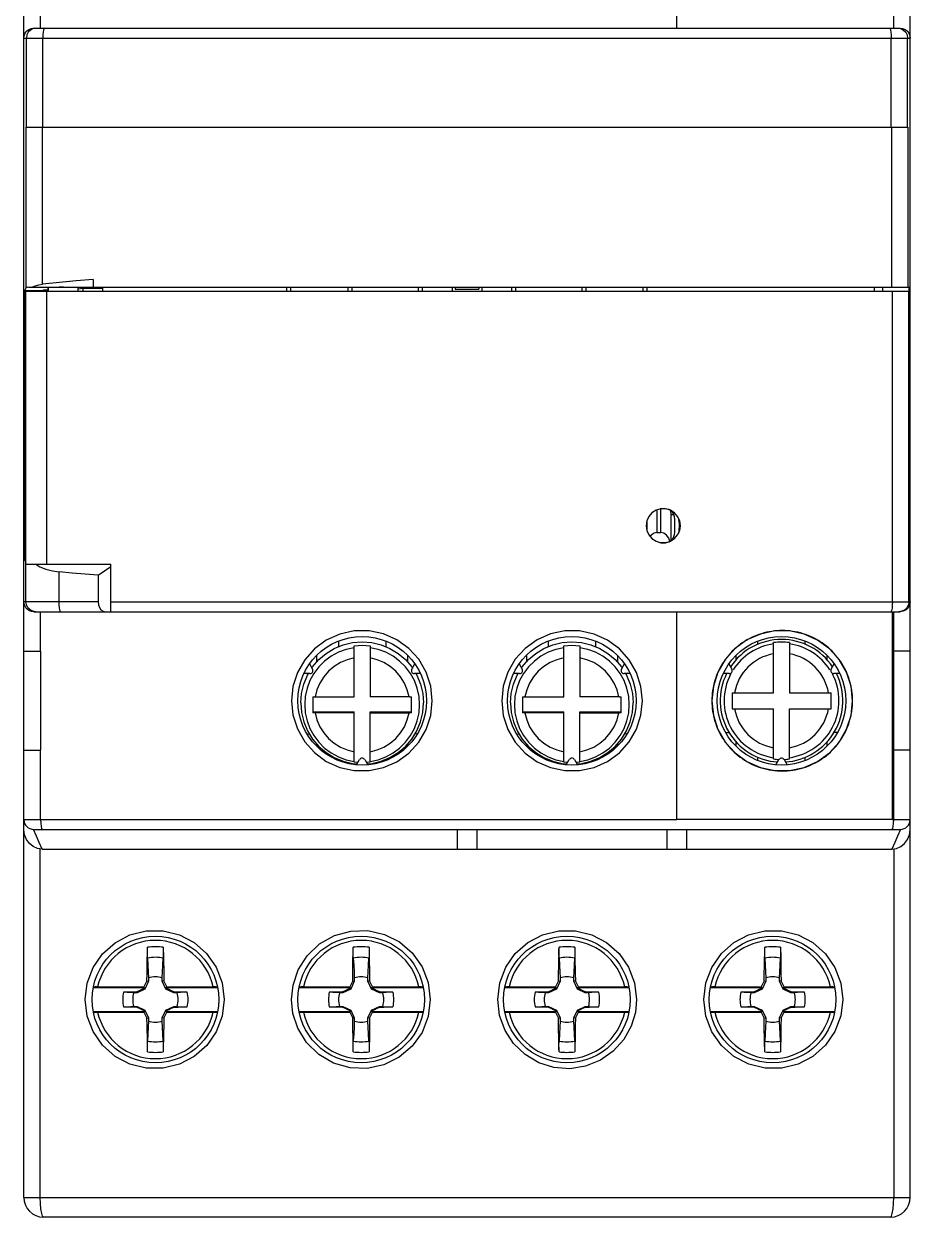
# Model space of a CAD drawing. Header units: millimetres. Extents: x 3609 to 5941, y 2453 to 3731.
# Drawn here: x 4394 to 4434, y 3186.9 to 3240.7 of the extents above; entities that cross this region are included whole.
import ezdxf

# ---------------------------------------------------------------- set-up
doc = ezdxf.new("R2010")
doc.units = ezdxf.units.MM
doc.layers.add('ALPHA', color=255, linetype='Continuous')

msp = doc.modelspace()

# ---------------------------------------------------------------- linework, layer by layer
at = {"layer": 'ALPHA'}
for p, q in [((4394.008, 3187.75), (4394.008, 3267.079)), ((4434.03, 3187.75), (4434.03, 3267.079)), ((4423.488, 3240.547), (4423.488, 3249.874)), ((4394.764, 3240.547), (4394.764, 3242.423)), ((4433.274, 3241.529), (4433.274, 3240.547)), ((4394.008, 3240.1), (4434.03, 3240.1)), ((4394.121, 3236.08), (4394.121, 3240.1)), ((4394.455, 3240.547), (4433.583, 3240.547)), ((4394.864, 3236.08), (4394.864, 3240.1)), ((4433.174, 3236.08), (4433.174, 3240.1)), ((4433.471, 3240.547), (4433.609, 3240.525)), ((4433.917, 3236.08), (4433.917, 3240.1)), ((4394.114, 3236.08), (4433.924, 3236.08)), ((4394.114, 3228.821), (4394.114, 3236.08)), ((4394.856, 3228.989), (4394.856, 3236.08)), ((4433.182, 3236.08), (4433.182, 3228.844)), ((4433.924, 3236.08), (4433.924, 3228.844)), ((4394.055, 3228.703), (4394.114, 3228.821)), ((4394.235, 3228.844), (4433.986, 3228.844)), ((4394.901, 3228.727), (4395.098, 3228.727)), ((4394.901, 3228.703), (4394.901, 3228.727)), ((4395.098, 3228.727), (4395.098, 3228.826)), ((4395.126, 3228.665), (4395.126, 3228.826)), ((4396.463, 3228.665), (4396.463, 3228.828)), ((4396.599, 3228.777), (4396.599, 3228.817)), ((4397.581, 3228.797), (4396.688, 3228.797)), ((4396.688, 3228.665), (4396.688, 3228.797)), ((4397.135, 3229.2), (4397.135, 3228.844)), ((4397.581, 3228.665), (4397.581, 3228.837)), ((4405.889, 3228.665), (4405.889, 3228.844)), ((4406.068, 3228.665), (4406.068, 3228.844)), ((4408.659, 3228.665), (4408.659, 3228.844)), ((4408.838, 3228.665), (4408.838, 3228.844)), ((4411.83, 3228.665), (4411.83, 3228.844)), ((4412.009, 3228.665), (4412.009, 3228.844)), ((4413.349, 3228.844), (4413.349, 3228.665)), ((4413.483, 3228.844), (4413.483, 3228.754)), ((4413.483, 3228.754), (4414.555, 3228.754)), ((4414.555, 3228.844), (4414.555, 3228.754)), ((4414.689, 3228.844), (4414.689, 3228.665)), ((4416.029, 3228.844), (4416.029, 3228.665)), ((4416.208, 3228.844), (4416.208, 3228.665)), ((4419.2, 3228.844), (4419.2, 3228.665)), ((4419.379, 3228.844), (4419.379, 3228.665)), ((4421.97, 3228.665), (4421.97, 3228.844)), ((4422.148, 3228.665), (4422.148, 3228.844)), ((4432.405, 3228.844), (4432.405, 3228.665)), ((4432.779, 3228.844), (4432.779, 3228.665)), ((4433.986, 3228.665), (4433.986, 3228.844)), ((4394.055, 3216.52), (4394.055, 3228.703)), ((4394.055, 3228.703), (4395.126, 3228.703)), ((4394.097, 3228.665), (4434.03, 3228.665)), ((4394.097, 3216.337), (4394.097, 3228.665)), ((4395.037, 3228.665), (4395.037, 3216.337)), ((4433.228, 3214.64), (4433.228, 3228.665)), ((4433.971, 3214.64), (4433.971, 3228.665)), ((4422.595, 3218.795), (4422.595, 3217.766)), ((4422.952, 3218.838), (4422.744, 3218.838)), ((4422.774, 3217.766), (4422.774, 3218.838)), ((4423.207, 3218.756), (4423.22, 3218.564)), ((4423.22, 3218.564), (4423.22, 3217.409)), ((4423.36, 3218.564), (4423.22, 3218.564)), ((4422.148, 3217.832), (4422.148, 3218.326)), ((4423.399, 3217.766), (4423.399, 3218.392)), ((4423.56, 3218.437), (4423.605, 3218.169)), ((4422.595, 3217.766), (4422.774, 3217.766)), ((4422.744, 3217.32), (4422.952, 3217.32)), ((4394.097, 3216.52), (4394.055, 3216.52)), ((4394.055, 3216.52), (4394.097, 3216.435)), ((4394.097, 3216.337), (4397.939, 3216.337)), ((4394.102, 3214.64), (4394.102, 3216.337)), ((4397.939, 3214.193), (4397.939, 3216.337)), ((4395.599, 3214.64), (4395.599, 3215.996)), ((4397.358, 3215.838), (4397.939, 3216.238)), ((4397.358, 3215.838), (4397.358, 3214.64)), ((4397.358, 3214.64), (4394.008, 3214.64)), ((4394.548, 3214.193), (4394.41, 3214.215)), ((4394.459, 3214.193), (4433.583, 3214.193)), ((4394.764, 3212.406), (4394.764, 3214.193)), ((4397.939, 3214.64), (4434.03, 3214.64)), ((4423.488, 3204.813), (4423.488, 3214.193)), ((4433.226, 3214.193), (4433.226, 3204.813)), ((4433.274, 3214.193), (4433.274, 3212.406)), ((4408.212, 3212.857), (4408.212, 3212.616)), ((4408.927, 3210.346), (4408.927, 3212.653)), ((4409.642, 3212.653), (4409.642, 3210.346)), ((4410.356, 3212.856), (4410.356, 3212.616)), ((4417.682, 3212.856), (4417.682, 3212.616)), ((4418.396, 3210.346), (4418.396, 3212.653)), ((4419.111, 3212.653), (4419.111, 3210.346)), ((4419.826, 3212.857), (4419.826, 3212.616)), ((4427.151, 3212.717), (4427.151, 3212.856)), ((4427.866, 3210.53), (4427.866, 3212.801)), ((4428.581, 3212.801), (4428.581, 3210.53)), ((4429.295, 3212.717), (4429.295, 3212.856)), ((4394.008, 3212.406), (4394.764, 3212.406)), ((4394.764, 3212.406), (4394.764, 3207.939)), ((4407.229, 3212.208), (4407.229, 3211.917)), ((4411.339, 3212.205), (4411.339, 3211.917)), ((4416.699, 3212.206), (4416.699, 3211.917)), ((4420.808, 3212.207), (4420.808, 3211.917)), ((4426.169, 3212.018), (4426.169, 3212.206)), ((4430.278, 3212.018), (4430.278, 3212.206)), ((4433.274, 3212.406), (4433.274, 3207.939)), ((4434.03, 3212.406), (4433.274, 3212.406)), ((4406.905, 3211.837), (4407.041, 3211.602)), ((4411.528, 3211.602), (4411.663, 3211.837)), ((4416.375, 3211.837), (4416.51, 3211.602)), ((4420.997, 3211.602), (4421.133, 3211.837)), ((4425.844, 3211.837), (4425.98, 3211.602)), ((4430.467, 3211.602), (4430.602, 3211.837)), ((4406.925, 3211.401), (4406.653, 3211.401)), ((4411.915, 3211.401), (4411.644, 3211.401)), ((4416.394, 3211.401), (4416.123, 3211.401)), ((4421.384, 3211.401), (4421.113, 3211.401)), ((4425.864, 3211.401), (4425.592, 3211.401)), ((4430.854, 3211.401), (4430.583, 3211.401)), ((4425.99, 3210.53), (4427.866, 3210.53)), ((4425.99, 3210.53), (4425.99, 3209.815)), ((4428.581, 3210.53), (4430.457, 3210.53)), ((4430.457, 3209.815), (4430.457, 3210.53)), ((4407.051, 3210.346), (4407.051, 3209.632)), ((4411.442, 3210.346), (4409.642, 3210.346)), ((4411.518, 3209.632), (4411.518, 3210.346)), ((4416.52, 3210.346), (4416.52, 3209.632)), ((4420.911, 3210.346), (4419.111, 3210.346)), ((4420.987, 3209.632), (4420.987, 3210.346)), ((4407.051, 3209.669), (4408.927, 3209.669)), ((4408.927, 3207.4), (4408.927, 3209.669)), ((4409.642, 3207.4), (4409.642, 3209.669)), ((4409.642, 3209.669), (4411.518, 3209.669)), ((4409.642, 3209.632), (4411.442, 3209.632)), ((4416.52, 3209.669), (4418.396, 3209.669)), ((4418.396, 3207.4), (4418.396, 3209.669)), ((4419.111, 3207.4), (4419.111, 3209.669)), ((4419.111, 3209.669), (4420.987, 3209.669)), ((4419.111, 3209.632), (4420.911, 3209.632)), ((4425.99, 3209.815), (4427.866, 3209.815)), ((4427.866, 3207.545), (4427.866, 3209.815)), ((4428.581, 3209.815), (4430.457, 3209.815)), ((4428.581, 3207.545), (4428.581, 3209.815)), ((4406.815, 3208.674), (4406.905, 3208.672)), ((4411.753, 3208.674), (4411.663, 3208.672)), ((4416.285, 3208.674), (4416.375, 3208.672)), ((4421.223, 3208.674), (4421.133, 3208.672)), ((4425.714, 3208.743), (4425.861, 3208.743)), ((4426.169, 3208.139), (4426.169, 3208.327)), ((4430.278, 3208.139), (4430.278, 3208.327)), ((4430.732, 3208.743), (4430.585, 3208.743)), ((4394.008, 3207.939), (4394.764, 3207.939)), ((4394.764, 3204.813), (4394.764, 3207.939)), ((4407.229, 3208.229), (4407.229, 3208.138)), ((4411.339, 3208.229), (4411.339, 3208.14)), ((4416.699, 3208.229), (4416.699, 3208.14)), ((4420.808, 3208.229), (4420.808, 3208.138)), ((4433.274, 3207.939), (4433.274, 3204.813)), ((4434.03, 3207.939), (4433.274, 3207.939)), ((4408.212, 3207.53), (4408.212, 3207.489)), ((4409.095, 3207.389), (4408.927, 3207.4)), ((4409.033, 3207.28), (4409.168, 3207.515)), ((4409.4, 3207.515), (4409.536, 3207.28)), ((4409.642, 3207.4), (4409.473, 3207.389)), ((4410.356, 3207.53), (4410.356, 3207.49)), ((4417.682, 3207.53), (4417.682, 3207.49)), ((4418.565, 3207.389), (4418.396, 3207.4)), ((4418.502, 3207.28), (4418.638, 3207.515)), ((4418.87, 3207.515), (4419.005, 3207.28)), ((4419.111, 3207.4), (4418.943, 3207.389)), ((4419.826, 3207.53), (4419.826, 3207.489)), ((4427.151, 3207.489), (4427.151, 3207.629)), ((4427.972, 3207.28), (4428.107, 3207.515)), ((4428.339, 3207.515), (4428.475, 3207.28)), ((4429.295, 3207.489), (4429.295, 3207.629)), ((4394.008, 3204.813), (4423.488, 3204.813)), ((4433.226, 3204.813), (4423.488, 3204.813)), ((4433.226, 3204.813), (4434.03, 3204.813)), ((4394.455, 3204.366), (4433.583, 3204.366)), ((4413.572, 3204.366), (4413.572, 3203.473)), ((4414.466, 3204.366), (4414.466, 3203.473)), ((4423.042, 3204.366), (4423.042, 3203.473)), ((4423.935, 3204.366), (4423.935, 3203.473)), ((4394.749, 3187.75), (4394.749, 3203.486)), ((4394.833, 3203.473), (4433.205, 3203.473)), ((4433.333, 3203.769), (4433.205, 3203.473)), ((4433.289, 3203.486), (4433.289, 3187.75)), ((4400.304, 3199.043), (4400.312, 3198.599)), ((4409.595, 3199.043), (4409.603, 3198.599)), ((4418.886, 3199.043), (4418.894, 3198.599)), ((4428.177, 3199.043), (4428.185, 3198.599)), ((4399.64, 3197.512), (4399.475, 3197.157)), ((4399.566, 3197.53), (4399.64, 3197.512)), ((4399.64, 3197.661), (4399.64, 3197.512)), ((4400.257, 3197.512), (4400.257, 3197.661)), ((4400.331, 3197.53), (4400.257, 3197.512)), ((4400.422, 3197.157), (4400.257, 3197.512)), ((4408.931, 3197.512), (4408.766, 3197.157)), ((4408.857, 3197.53), (4408.931, 3197.512)), ((4408.931, 3197.661), (4408.931, 3197.512)), ((4409.548, 3197.512), (4409.548, 3197.661)), ((4409.622, 3197.53), (4409.548, 3197.512)), ((4409.713, 3197.157), (4409.548, 3197.512)), ((4418.222, 3197.512), (4418.057, 3197.157)), ((4418.148, 3197.53), (4418.222, 3197.512)), ((4418.222, 3197.661), (4418.222, 3197.512)), ((4418.839, 3197.512), (4418.839, 3197.661)), ((4418.913, 3197.53), (4418.839, 3197.512)), ((4419.004, 3197.157), (4418.839, 3197.512)), ((4427.513, 3197.512), (4427.347, 3197.157)), ((4427.439, 3197.53), (4427.513, 3197.512)), ((4427.513, 3197.661), (4427.513, 3197.512)), ((4428.129, 3197.512), (4428.129, 3197.661)), ((4428.204, 3197.53), (4428.129, 3197.512)), ((4428.295, 3197.157), (4428.129, 3197.512)), ((4397.155, 3197.219), (4399.462, 3197.219)), ((4397.34, 3197.25), (4399.432, 3197.25)), ((4399.12, 3196.991), (4398.971, 3196.991)), ((4399.112, 3197.025), (4399.12, 3196.991)), ((4399.475, 3197.157), (4399.12, 3196.991)), ((4399.432, 3197.25), (4399.462, 3197.219)), ((4399.446, 3197.186), (4399.462, 3197.219)), ((4399.446, 3197.186), (4399.475, 3197.157)), ((4400.451, 3197.186), (4400.422, 3197.157)), ((4400.778, 3196.991), (4400.422, 3197.157)), ((4400.466, 3197.25), (4400.435, 3197.219)), ((4400.435, 3197.219), (4402.742, 3197.219)), ((4400.451, 3197.186), (4400.435, 3197.219)), ((4400.466, 3197.25), (4402.558, 3197.25)), ((4400.786, 3197.025), (4400.778, 3196.991)), ((4400.926, 3196.991), (4400.778, 3196.991)), ((4406.437, 3197.219), (4408.753, 3197.219)), ((4406.631, 3197.25), (4408.723, 3197.25)), ((4408.411, 3196.991), (4408.262, 3196.991)), ((4408.403, 3197.025), (4408.411, 3196.991)), ((4408.766, 3197.157), (4408.411, 3196.991)), ((4408.723, 3197.25), (4408.753, 3197.219)), ((4408.737, 3197.186), (4408.753, 3197.219)), ((4408.737, 3197.186), (4408.766, 3197.157)), ((4409.742, 3197.186), (4409.713, 3197.157)), ((4410.068, 3196.991), (4409.713, 3197.157)), ((4409.756, 3197.25), (4409.726, 3197.219)), ((4409.726, 3197.219), (4412.032, 3197.219)), ((4409.742, 3197.186), (4409.726, 3197.219)), ((4409.756, 3197.25), (4411.849, 3197.25)), ((4410.076, 3197.025), (4410.068, 3196.991)), ((4410.217, 3196.991), (4410.068, 3196.991)), ((4415.737, 3197.219), (4418.044, 3197.219)), ((4415.921, 3197.25), (4418.013, 3197.25)), ((4417.702, 3196.991), (4417.553, 3196.991)), ((4417.693, 3197.025), (4417.702, 3196.991)), ((4418.057, 3197.157), (4417.702, 3196.991)), ((4418.013, 3197.25), (4418.044, 3197.219)), ((4418.028, 3197.186), (4418.044, 3197.219)), ((4418.028, 3197.186), (4418.057, 3197.157)), ((4419.033, 3197.186), (4419.004, 3197.157)), ((4419.359, 3196.991), (4419.004, 3197.157)), ((4419.047, 3197.25), (4419.017, 3197.219)), ((4419.017, 3197.219), (4421.324, 3197.219)), ((4419.033, 3197.186), (4419.017, 3197.219)), ((4419.047, 3197.25), (4421.139, 3197.25)), ((4419.367, 3197.025), (4419.359, 3196.991)), ((4419.508, 3196.991), (4419.359, 3196.991)), ((4425.028, 3197.219), (4427.335, 3197.219)), ((4425.212, 3197.25), (4427.304, 3197.25)), ((4426.992, 3196.991), (4426.844, 3196.991)), ((4426.984, 3197.025), (4426.992, 3196.991)), ((4427.347, 3197.157), (4426.992, 3196.991)), ((4427.304, 3197.25), (4427.335, 3197.219)), ((4427.319, 3197.186), (4427.335, 3197.219)), ((4427.319, 3197.186), (4427.347, 3197.157)), ((4428.324, 3197.186), (4428.295, 3197.157)), ((4428.65, 3196.991), (4428.295, 3197.157)), ((4428.338, 3197.25), (4428.308, 3197.219)), ((4428.308, 3197.219), (4430.615, 3197.219)), ((4428.324, 3197.186), (4428.308, 3197.219)), ((4428.338, 3197.25), (4430.43, 3197.25)), ((4428.658, 3197.025), (4428.65, 3196.991)), ((4428.799, 3196.991), (4428.65, 3196.991)), ((4397.155, 3196.147), (4399.462, 3196.147)), ((4397.34, 3196.117), (4399.432, 3196.117)), ((4398.971, 3196.375), (4399.12, 3196.375)), ((4399.112, 3196.341), (4399.12, 3196.375)), ((4399.12, 3196.375), (4399.475, 3196.209)), ((4399.432, 3196.117), (4399.462, 3196.147)), ((4399.446, 3196.181), (4399.475, 3196.209)), ((4399.446, 3196.181), (4399.462, 3196.147)), ((4399.475, 3196.209), (4399.64, 3195.854)), ((4399.566, 3195.837), (4399.64, 3195.854)), ((4399.64, 3195.854), (4399.64, 3195.706)), ((4400.257, 3195.854), (4400.422, 3196.209)), ((4400.257, 3195.706), (4400.257, 3195.854)), ((4400.331, 3195.837), (4400.257, 3195.854)), ((4400.422, 3196.209), (4400.778, 3196.375)), ((4400.451, 3196.181), (4400.422, 3196.209)), ((4400.451, 3196.181), (4400.435, 3196.147)), ((4400.435, 3196.147), (4402.742, 3196.147)), ((4400.466, 3196.117), (4400.435, 3196.147)), ((4400.466, 3196.117), (4402.558, 3196.117)), ((4400.786, 3196.341), (4400.778, 3196.375)), ((4400.778, 3196.375), (4400.926, 3196.375)), ((4406.435, 3196.147), (4408.753, 3196.147)), ((4406.631, 3196.117), (4408.723, 3196.117)), ((4408.262, 3196.375), (4408.411, 3196.375)), ((4408.403, 3196.341), (4408.411, 3196.375)), ((4408.411, 3196.375), (4408.766, 3196.209)), ((4408.723, 3196.117), (4408.753, 3196.147)), ((4408.737, 3196.181), (4408.766, 3196.209)), ((4408.737, 3196.181), (4408.753, 3196.147)), ((4408.766, 3196.209), (4408.931, 3195.854)), ((4408.857, 3195.837), (4408.931, 3195.854)), ((4408.931, 3195.854), (4408.931, 3195.706)), ((4409.548, 3195.854), (4409.713, 3196.209)), ((4409.548, 3195.706), (4409.548, 3195.854)), ((4409.622, 3195.837), (4409.548, 3195.854)), ((4409.713, 3196.209), (4410.068, 3196.375)), ((4409.742, 3196.181), (4409.713, 3196.209)), ((4409.742, 3196.181), (4409.726, 3196.147)), ((4409.726, 3196.147), (4412.031, 3196.147)), ((4409.756, 3196.117), (4409.726, 3196.147)), ((4409.756, 3196.117), (4411.849, 3196.117)), ((4410.076, 3196.341), (4410.068, 3196.375)), ((4410.068, 3196.375), (4410.217, 3196.375)), ((4415.734, 3196.147), (4418.044, 3196.147)), ((4415.921, 3196.117), (4418.013, 3196.117)), ((4417.553, 3196.375), (4417.702, 3196.375)), ((4417.693, 3196.341), (4417.702, 3196.375)), ((4417.702, 3196.375), (4418.057, 3196.209)), ((4418.013, 3196.117), (4418.044, 3196.147)), ((4418.028, 3196.181), (4418.057, 3196.209)), ((4418.028, 3196.181), (4418.044, 3196.147)), ((4418.057, 3196.209), (4418.222, 3195.854)), ((4418.148, 3195.837), (4418.222, 3195.854)), ((4418.222, 3195.854), (4418.222, 3195.706)), ((4418.839, 3195.854), (4419.004, 3196.209)), ((4418.839, 3195.706), (4418.839, 3195.854)), ((4418.913, 3195.837), (4418.839, 3195.854)), ((4419.004, 3196.209), (4419.359, 3196.375)), ((4419.033, 3196.181), (4419.004, 3196.209)), ((4419.033, 3196.181), (4419.017, 3196.147)), ((4419.017, 3196.147), (4421.338, 3196.147)), ((4419.047, 3196.117), (4419.017, 3196.147)), ((4419.047, 3196.117), (4421.139, 3196.117)), ((4419.367, 3196.341), (4419.359, 3196.375)), ((4419.359, 3196.375), (4419.508, 3196.375)), ((4425.028, 3196.147), (4427.335, 3196.147)), ((4425.212, 3196.117), (4427.304, 3196.117)), ((4426.844, 3196.375), (4426.992, 3196.375)), ((4426.984, 3196.341), (4426.992, 3196.375)), ((4426.992, 3196.375), (4427.347, 3196.209)), ((4427.304, 3196.117), (4427.335, 3196.147)), ((4427.319, 3196.181), (4427.347, 3196.209)), ((4427.319, 3196.181), (4427.335, 3196.147)), ((4427.347, 3196.209), (4427.513, 3195.854)), ((4427.439, 3195.837), (4427.513, 3195.854)), ((4427.513, 3195.854), (4427.513, 3195.706)), ((4428.129, 3195.854), (4428.295, 3196.209)), ((4428.129, 3195.706), (4428.129, 3195.854)), ((4428.204, 3195.837), (4428.129, 3195.854)), ((4428.295, 3196.209), (4428.65, 3196.375)), ((4428.324, 3196.181), (4428.295, 3196.209)), ((4428.324, 3196.181), (4428.308, 3196.147)), ((4428.308, 3196.147), (4430.615, 3196.147)), ((4428.338, 3196.117), (4428.308, 3196.147)), ((4428.338, 3196.117), (4430.43, 3196.117)), ((4428.658, 3196.341), (4428.65, 3196.375)), ((4428.65, 3196.375), (4428.799, 3196.375)), ((4399.593, 3194.323), (4399.585, 3194.767)), ((4408.884, 3194.323), (4408.876, 3194.767)), ((4418.175, 3194.323), (4418.167, 3194.767)), ((4427.466, 3194.323), (4427.458, 3194.767)), ((4394.008, 3187.75), (4434.03, 3187.75)), ((4433.137, 3186.856), (4394.901, 3186.856))]:
    msp.add_line(p, q, dxfattribs=at)
for points in [[(4394.008, 3240.1), (4394.018, 3240.195), (4394.048, 3240.285), (4394.097, 3240.368)], [(4394.097, 3240.368), (4394.117, 3240.392), (4394.139, 3240.415)], [(4394.567, 3240.547), (4394.429, 3240.525), (4394.305, 3240.461), (4394.206, 3240.363), (4394.143, 3240.238), (4394.121, 3240.1)], [(4394.139, 3240.415), (4394.162, 3240.437), (4394.187, 3240.457)], [(4394.187, 3240.457), (4394.269, 3240.506), (4394.36, 3240.536), (4394.455, 3240.547)], [(4394.939, 3240.547), (4394.916, 3240.525), (4394.895, 3240.461), (4394.878, 3240.363), (4394.868, 3240.238), (4394.864, 3240.1)], [(4433.099, 3240.547), (4433.122, 3240.525), (4433.143, 3240.461), (4433.16, 3240.363), (4433.17, 3240.238), (4433.174, 3240.1)], [(4433.583, 3240.547), (4433.678, 3240.536), (4433.768, 3240.506), (4433.851, 3240.457)], [(4433.609, 3240.525), (4433.733, 3240.461), (4433.832, 3240.363), (4433.895, 3240.238), (4433.917, 3240.1)], [(4433.851, 3240.457), (4433.876, 3240.437), (4433.898, 3240.415)], [(4433.899, 3240.415), (4433.92, 3240.392), (4433.941, 3240.368)], [(4433.941, 3240.368), (4433.99, 3240.285), (4434.02, 3240.195), (4434.03, 3240.1)], [(4394.235, 3228.844), (4394.171, 3228.837), (4394.13, 3228.829), (4394.114, 3228.821)], [(4394.373, 3228.844), (4394.52, 3228.913), (4394.684, 3228.961), (4394.856, 3228.989)], [(4397.135, 3229.2), (4396.375, 3229.132), (4395.615, 3229.062), (4394.856, 3228.989)], [(4395.795, 3228.844), (4395.597, 3228.843), (4395.407, 3228.839), (4395.238, 3228.834), (4395.098, 3228.826)], [(4396.567, 3228.82), (4396.426, 3228.83), (4396.242, 3228.837), (4396.024, 3228.842), (4395.795, 3228.844)], [(4396.688, 3228.797), (4396.658, 3228.785), (4396.567, 3228.774), (4396.463, 3228.766)], [(4396.688, 3228.797), (4396.658, 3228.809), (4396.567, 3228.82)], [(4423.655, 3218.079), (4423.623, 3218.297), (4423.532, 3218.497), (4423.388, 3218.664), (4423.202, 3218.783), (4422.99, 3218.846), (4422.769, 3218.846), (4422.556, 3218.783), (4422.371, 3218.664), (4422.226, 3218.497), (4422.135, 3218.297), (4422.104, 3218.079)], [(4422.104, 3218.079), (4422.135, 3217.861), (4422.226, 3217.661), (4422.371, 3217.494), (4422.556, 3217.375), (4422.769, 3217.312), (4422.99, 3217.312), (4423.202, 3217.375), (4423.388, 3217.494), (4423.532, 3217.661), (4423.623, 3217.861), (4423.655, 3218.079)], [(4423.605, 3218.169), (4423.582, 3217.786), (4423.568, 3217.739)], [(4422.595, 3217.766), (4422.464, 3217.739), (4422.339, 3217.652), (4422.291, 3217.587)], [(4423.179, 3217.387), (4423.129, 3217.518), (4423.03, 3217.652), (4422.905, 3217.739), (4422.774, 3217.766)], [(4394.548, 3216.337), (4394.73, 3216.229), (4395.001, 3216.119), (4395.294, 3216.042), (4395.599, 3215.996)], [(4397.358, 3215.838), (4396.771, 3215.889), (4396.185, 3215.942), (4395.599, 3215.996)], [(4394.097, 3214.372), (4394.048, 3214.454), (4394.018, 3214.544), (4394.008, 3214.64)], [(4394.459, 3214.193), (4394.359, 3214.204), (4394.261, 3214.239), (4394.172, 3214.296), (4394.097, 3214.372)], [(4394.41, 3214.215), (4394.286, 3214.278), (4394.187, 3214.377), (4394.123, 3214.502), (4394.102, 3214.64)], [(4395.671, 3214.193), (4395.649, 3214.215), (4395.629, 3214.278), (4395.613, 3214.377), (4395.603, 3214.502), (4395.599, 3214.64)], [(4397.358, 3214.64), (4397.372, 3214.512), (4397.417, 3214.386), (4397.49, 3214.285), (4397.585, 3214.217), (4397.695, 3214.193)], [(4433.228, 3214.64), (4433.224, 3214.502), (4433.214, 3214.377), (4433.197, 3214.278), (4433.176, 3214.215), (4433.153, 3214.193)], [(4433.971, 3214.64), (4433.949, 3214.502), (4433.886, 3214.377), (4433.787, 3214.278), (4433.662, 3214.215), (4433.524, 3214.193)], [(4434.03, 3214.64), (4434.008, 3214.502), (4433.944, 3214.376), (4433.847, 3214.279), (4433.721, 3214.215), (4433.583, 3214.193)], [(4412.452, 3210.173), (4412.382, 3210.838), (4412.174, 3211.472), (4411.839, 3212.046), (4411.393, 3212.537), (4410.854, 3212.925), (4410.246, 3213.192), (4409.595, 3213.328), (4408.929, 3213.325), (4408.276, 3213.184), (4407.665, 3212.908), (4407.131, 3212.514), (4406.691, 3212.021), (4406.363, 3211.445), (4406.161, 3210.812), (4406.096, 3210.173)], [(4421.942, 3210.173), (4421.876, 3210.817), (4421.673, 3211.45), (4421.344, 3212.024), (4420.904, 3212.517), (4420.368, 3212.91), (4419.758, 3213.185), (4419.104, 3213.326), (4418.439, 3213.328), (4417.789, 3213.191), (4417.182, 3212.923), (4416.644, 3212.535), (4416.198, 3212.045), (4415.864, 3211.471), (4415.656, 3210.837), (4415.586, 3210.173)], [(4431.432, 3210.173), (4431.43, 3210.289), (4431.423, 3210.405), (4431.413, 3210.52), (4431.398, 3210.635), (4431.379, 3210.75), (4431.355, 3210.865), (4431.327, 3210.979), (4431.295, 3211.094), (4431.258, 3211.208), (4431.216, 3211.32), (4431.171, 3211.432), (4431.121, 3211.541), (4431.067, 3211.649), (4431.009, 3211.753), (4430.947, 3211.856), (4430.882, 3211.955), (4430.814, 3212.052), (4430.742, 3212.146), (4430.667, 3212.236), (4430.59, 3212.324), (4430.509, 3212.408), (4430.425, 3212.489), (4430.338, 3212.567), (4430.248, 3212.642), (4430.154, 3212.714), (4430.057, 3212.784), (4429.957, 3212.85), (4429.855, 3212.912), (4429.75, 3212.971), (4429.642, 3213.026), (4429.532, 3213.076), (4429.42, 3213.123), (4429.306, 3213.165), (4429.192, 3213.203), (4429.076, 3213.236), (4428.959, 3213.265), (4428.842, 3213.289), (4428.725, 3213.309), (4428.608, 3213.325), (4428.49, 3213.335), (4428.372, 3213.342), (4428.254, 3213.344), (4428.137, 3213.342), (4428.019, 3213.336), (4427.901, 3213.325), (4427.784, 3213.309), (4427.667, 3213.29), (4427.55, 3213.265), (4427.433, 3213.237), (4427.318, 3213.203), (4427.203, 3213.166), (4427.089, 3213.124), (4426.977, 3213.077), (4426.867, 3213.026), (4426.759, 3212.972), (4426.654, 3212.913), (4426.551, 3212.85), (4426.451, 3212.784), (4426.354, 3212.715), (4426.26, 3212.643), (4426.17, 3212.567), (4426.082, 3212.489), (4425.998, 3212.408), (4425.918, 3212.324), (4425.84, 3212.236), (4425.766, 3212.146), (4425.694, 3212.052), (4425.626, 3211.956), (4425.56, 3211.856), (4425.499, 3211.754), (4425.441, 3211.65), (4425.387, 3211.543), (4425.337, 3211.433), (4425.292, 3211.322), (4425.25, 3211.209), (4425.213, 3211.095), (4425.181, 3210.981), (4425.152, 3210.866), (4425.129, 3210.751), (4425.109, 3210.636), (4425.094, 3210.521), (4425.084, 3210.405), (4425.078, 3210.289), (4425.075, 3210.173)], [(4431.432, 3210.173), (4431.363, 3210.831), (4431.158, 3211.461), (4430.827, 3212.034), (4430.384, 3212.526), (4429.848, 3212.916), (4429.241, 3213.187), (4428.589, 3213.327), (4427.921, 3213.327), (4427.269, 3213.188), (4426.663, 3212.918), (4426.127, 3212.529), (4425.684, 3212.039), (4425.352, 3211.466), (4425.145, 3210.834), (4425.075, 3210.173)], [(4408.927, 3212.571), (4408.564, 3212.494), (4408.215, 3212.365), (4407.889, 3212.188), (4407.591, 3211.967), (4407.328, 3211.705), (4407.104, 3211.409), (4406.926, 3211.083), (4406.796, 3210.736), (4406.717, 3210.373), (4406.69, 3210.003)], [(4407.013, 3211.65), (4407.044, 3211.7), (4407.326, 3212.03), (4407.656, 3212.312), (4408.027, 3212.539), (4408.428, 3212.705), (4408.851, 3212.807), (4409.284, 3212.841), (4409.717, 3212.807), (4410.14, 3212.705), (4410.541, 3212.539), (4410.912, 3212.312), (4411.242, 3212.03), (4411.525, 3211.7), (4411.555, 3211.65)], [(4408.927, 3212.653), (4409.284, 3212.677), (4409.642, 3212.653)], [(4411.878, 3210.003), (4411.852, 3210.373), (4411.773, 3210.736), (4411.642, 3211.083), (4411.464, 3211.409), (4411.241, 3211.705), (4410.978, 3211.967), (4410.68, 3212.188), (4410.353, 3212.365), (4410.005, 3212.494), (4409.642, 3212.571)], [(4418.396, 3212.571), (4418.033, 3212.494), (4417.685, 3212.365), (4417.358, 3212.188), (4417.06, 3211.967), (4416.797, 3211.705), (4416.574, 3211.409), (4416.396, 3211.083), (4416.265, 3210.736), (4416.186, 3210.373), (4416.16, 3210.003)], [(4416.483, 3211.65), (4416.513, 3211.7), (4416.795, 3212.03), (4417.126, 3212.312), (4417.496, 3212.539), (4417.898, 3212.705), (4418.32, 3212.807), (4418.754, 3212.841), (4419.187, 3212.807), (4419.609, 3212.705), (4420.011, 3212.539), (4420.382, 3212.312), (4420.712, 3212.03), (4420.994, 3211.7), (4421.025, 3211.65)], [(4418.396, 3212.653), (4418.754, 3212.677), (4419.111, 3212.653)], [(4421.348, 3210.003), (4421.321, 3210.373), (4421.242, 3210.736), (4421.112, 3211.083), (4420.933, 3211.409), (4420.71, 3211.705), (4420.447, 3211.967), (4420.149, 3212.188), (4419.823, 3212.365), (4419.474, 3212.494), (4419.111, 3212.571)], [(4408.927, 3212.107), (4408.605, 3212.026), (4408.299, 3211.898), (4408.017, 3211.723), (4407.765, 3211.507), (4407.549, 3211.256), (4407.374, 3210.973), (4407.245, 3210.668), (4407.165, 3210.346)], [(4411.403, 3210.346), (4411.323, 3210.668), (4411.194, 3210.973), (4411.02, 3211.256), (4410.804, 3211.507), (4410.552, 3211.723), (4410.269, 3211.898), (4409.964, 3212.026), (4409.642, 3212.107)], [(4418.396, 3212.107), (4418.074, 3212.026), (4417.768, 3211.898), (4417.486, 3211.723), (4417.234, 3211.507), (4417.018, 3211.256), (4416.844, 3210.973), (4416.715, 3210.668), (4416.635, 3210.346)], [(4420.873, 3210.346), (4420.793, 3210.668), (4420.664, 3210.973), (4420.489, 3211.256), (4420.273, 3211.507), (4420.021, 3211.723), (4419.739, 3211.898), (4419.433, 3212.026), (4419.111, 3212.107)], [(4406.515, 3210.073), (4406.549, 3210.506), (4406.65, 3210.928), (4406.817, 3211.33), (4406.861, 3211.401)], [(4411.708, 3211.401), (4411.752, 3211.33), (4411.918, 3210.928), (4412.019, 3210.506), (4412.054, 3210.073)], [(4415.984, 3210.073), (4416.018, 3210.506), (4416.12, 3210.928), (4416.286, 3211.33), (4416.33, 3211.401)], [(4421.177, 3211.401), (4421.221, 3211.33), (4421.388, 3210.928), (4421.489, 3210.506), (4421.523, 3210.073)], [(4406.096, 3210.173), (4406.161, 3209.533), (4406.363, 3208.9), (4406.692, 3208.324), (4407.131, 3207.831), (4407.666, 3207.437), (4408.276, 3207.162), (4408.93, 3207.02), (4409.595, 3207.018), (4410.246, 3207.153), (4410.854, 3207.421), (4411.393, 3207.809), (4411.839, 3208.3), (4412.174, 3208.874), (4412.382, 3209.508), (4412.452, 3210.173)], [(4406.515, 3210.073), (4406.549, 3209.64), (4406.65, 3209.218), (4406.817, 3208.817), (4407.044, 3208.446), (4407.326, 3208.116), (4407.656, 3207.834), (4408.027, 3207.607), (4408.428, 3207.441), (4408.851, 3207.339), (4409.057, 3207.323)], [(4406.69, 3210.003), (4406.717, 3209.633), (4406.796, 3209.271), (4406.926, 3208.923), (4407.104, 3208.598), (4407.328, 3208.301), (4407.591, 3208.039), (4407.889, 3207.818), (4408.215, 3207.641), (4408.564, 3207.513), (4408.927, 3207.435)], [(4407.051, 3210.346), (4407.088, 3210.346), (4407.127, 3210.346), (4408.927, 3210.346)], [(4409.511, 3207.323), (4409.717, 3207.339), (4410.14, 3207.441), (4410.541, 3207.607), (4410.912, 3207.834), (4411.242, 3208.116), (4411.525, 3208.446), (4411.752, 3208.817), (4411.918, 3209.218), (4412.019, 3209.64), (4412.054, 3210.073)], [(4409.642, 3207.435), (4410.005, 3207.513), (4410.353, 3207.641), (4410.68, 3207.818), (4410.978, 3208.039), (4411.241, 3208.301), (4411.464, 3208.598), (4411.642, 3208.923), (4411.773, 3209.271), (4411.852, 3209.633), (4411.878, 3210.003)], [(4411.442, 3210.346), (4411.48, 3210.346), (4411.518, 3210.346)], [(4415.586, 3210.173), (4415.656, 3209.508), (4415.864, 3208.875), (4416.198, 3208.301), (4416.644, 3207.81), (4417.182, 3207.422), (4417.79, 3207.154), (4418.44, 3207.018), (4419.105, 3207.02), (4419.759, 3207.161), (4420.369, 3207.436), (4420.905, 3207.829), (4421.345, 3208.322), (4421.673, 3208.897), (4421.876, 3209.53), (4421.942, 3210.173)], [(4415.984, 3210.073), (4416.018, 3209.64), (4416.12, 3209.218), (4416.286, 3208.817), (4416.513, 3208.446), (4416.795, 3208.116), (4417.126, 3207.834), (4417.496, 3207.607), (4417.898, 3207.441), (4418.32, 3207.339), (4418.527, 3207.323)], [(4416.16, 3210.003), (4416.186, 3209.633), (4416.265, 3209.271), (4416.396, 3208.923), (4416.574, 3208.598), (4416.797, 3208.301), (4417.06, 3208.039), (4417.358, 3207.818), (4417.685, 3207.641), (4418.033, 3207.513), (4418.396, 3207.435)], [(4416.52, 3210.346), (4416.558, 3210.346), (4416.596, 3210.346), (4418.396, 3210.346)], [(4418.981, 3207.323), (4419.187, 3207.339), (4419.609, 3207.441), (4420.011, 3207.607), (4420.382, 3207.834), (4420.712, 3208.116), (4420.994, 3208.446), (4421.221, 3208.817), (4421.388, 3209.218), (4421.489, 3209.64), (4421.523, 3210.073)], [(4419.111, 3207.435), (4419.474, 3207.513), (4419.823, 3207.641), (4420.149, 3207.818), (4420.447, 3208.039), (4420.71, 3208.301), (4420.933, 3208.598), (4421.112, 3208.923), (4421.242, 3209.271), (4421.321, 3209.633), (4421.348, 3210.003)], [(4420.911, 3210.346), (4420.95, 3210.346), (4420.987, 3210.346)], [(4425.075, 3210.173), (4425.078, 3210.056), (4425.084, 3209.94), (4425.094, 3209.824), (4425.109, 3209.709), (4425.129, 3209.594), (4425.152, 3209.479), (4425.181, 3209.364), (4425.213, 3209.249), (4425.251, 3209.135), (4425.292, 3209.023), (4425.338, 3208.911), (4425.388, 3208.802), (4425.442, 3208.695), (4425.5, 3208.59), (4425.562, 3208.487), (4425.627, 3208.388), (4425.695, 3208.291), (4425.767, 3208.198), (4425.842, 3208.107), (4425.92, 3208.02), (4426, 3207.936), (4426.084, 3207.855), (4426.171, 3207.777), (4426.262, 3207.702), (4426.356, 3207.629), (4426.453, 3207.56), (4426.553, 3207.494), (4426.655, 3207.432), (4426.761, 3207.373), (4426.869, 3207.318), (4426.979, 3207.268), (4427.091, 3207.221), (4427.204, 3207.179), (4427.319, 3207.142), (4427.435, 3207.109), (4427.552, 3207.08), (4427.669, 3207.056), (4427.786, 3207.036), (4427.903, 3207.021), (4428.021, 3207.01), (4428.139, 3207.003), (4428.257, 3207.001), (4428.374, 3207.004), (4428.492, 3207.01), (4428.61, 3207.021), (4428.727, 3207.037), (4428.844, 3207.057), (4428.961, 3207.081), (4429.077, 3207.11), (4429.193, 3207.143), (4429.308, 3207.181), (4429.421, 3207.223), (4429.533, 3207.27), (4429.643, 3207.321), (4429.751, 3207.375), (4429.856, 3207.434), (4429.959, 3207.497), (4430.059, 3207.563), (4430.156, 3207.632), (4430.25, 3207.705), (4430.34, 3207.78), (4430.427, 3207.858), (4430.511, 3207.94), (4430.591, 3208.024), (4430.669, 3208.111), (4430.743, 3208.202), (4430.815, 3208.295), (4430.883, 3208.392), (4430.948, 3208.491), (4431.01, 3208.594), (4431.067, 3208.698), (4431.121, 3208.805), (4431.171, 3208.915), (4431.216, 3209.026), (4431.258, 3209.139), (4431.295, 3209.252), (4431.327, 3209.367), (4431.355, 3209.481), (4431.379, 3209.596), (4431.398, 3209.711), (4431.413, 3209.826), (4431.424, 3209.941), (4431.43, 3210.057), (4431.432, 3210.173)], [(4425.075, 3210.173), (4425.145, 3209.511), (4425.352, 3208.88), (4425.684, 3208.307), (4426.127, 3207.816), (4426.662, 3207.428), (4427.269, 3207.157), (4427.92, 3207.019), (4428.588, 3207.019), (4429.241, 3207.158), (4429.848, 3207.429), (4430.384, 3207.82), (4430.827, 3208.311), (4431.158, 3208.884), (4431.363, 3209.514), (4431.432, 3210.173)], [(4408.927, 3209.632), (4407.127, 3209.632), (4407.088, 3209.632), (4407.051, 3209.632)], [(4407.165, 3209.632), (4407.245, 3209.31), (4407.374, 3209.004), (4407.549, 3208.722), (4407.765, 3208.47), (4408.017, 3208.254), (4408.299, 3208.08), (4408.605, 3207.951), (4408.927, 3207.871)], [(4409.642, 3207.871), (4409.964, 3207.951), (4410.269, 3208.08), (4410.552, 3208.254), (4410.804, 3208.47), (4411.02, 3208.722), (4411.194, 3209.004), (4411.323, 3209.31), (4411.403, 3209.632)], [(4411.518, 3209.632), (4411.48, 3209.632), (4411.442, 3209.632)], [(4418.396, 3209.632), (4416.596, 3209.632), (4416.558, 3209.632), (4416.52, 3209.632)], [(4416.635, 3209.632), (4416.715, 3209.31), (4416.844, 3209.004), (4417.018, 3208.722), (4417.234, 3208.47), (4417.486, 3208.254), (4417.768, 3208.08), (4418.074, 3207.951), (4418.396, 3207.871)], [(4419.111, 3207.871), (4419.433, 3207.951), (4419.739, 3208.08), (4420.021, 3208.254), (4420.273, 3208.47), (4420.489, 3208.722), (4420.664, 3209.004), (4420.793, 3209.31), (4420.873, 3209.632)], [(4420.987, 3209.632), (4420.95, 3209.632), (4420.911, 3209.632)], [(4394.764, 3204.813), (4394.769, 3204.642), (4394.784, 3204.497), (4394.806, 3204.4), (4394.833, 3204.366)], [(4433.274, 3204.813), (4433.269, 3204.642), (4433.254, 3204.497), (4433.232, 3204.4), (4433.205, 3204.366)], [(4394.833, 3203.473), (4394.631, 3203.501), (4394.434, 3203.586), (4394.259, 3203.725), (4394.123, 3203.908), (4394.037, 3204.121), (4394.008, 3204.343)], [(4394.833, 3203.473), (4394.704, 3203.769), (4394.575, 3204.067), (4394.446, 3204.366)], [(4433.205, 3203.473), (4433.407, 3203.501), (4433.604, 3203.586), (4433.779, 3203.725), (4433.915, 3203.908), (4434.001, 3204.121), (4434.03, 3204.343)], [(4433.592, 3204.366), (4433.462, 3204.067), (4433.333, 3203.769)], [(4396.781, 3196.683), (4396.871, 3197.428), (4397.137, 3198.131), (4397.563, 3198.75), (4398.126, 3199.25), (4398.796, 3199.604), (4399.533, 3199.787), (4400.294, 3199.787), (4401.03, 3199.606), (4401.698, 3199.255), (4402.262, 3198.756), (4402.69, 3198.137), (4402.958, 3197.432), (4403.049, 3196.683)], [(4406.094, 3196.683), (4406.163, 3197.334), (4406.396, 3198.021), (4406.803, 3198.663), (4407.36, 3199.194), (4408.031, 3199.573), (4408.775, 3199.777), (4409.542, 3199.794), (4410.288, 3199.626), (4410.971, 3199.282), (4411.55, 3198.784), (4411.991, 3198.16), (4412.268, 3197.445), (4412.362, 3196.683)], [(4415.407, 3196.683), (4415.498, 3197.433), (4415.768, 3198.139), (4416.197, 3198.758), (4416.76, 3199.256), (4417.428, 3199.606), (4418.162, 3199.787), (4418.919, 3199.787), (4419.653, 3199.606), (4420.322, 3199.256), (4420.886, 3198.758), (4421.315, 3198.139), (4421.584, 3197.433), (4421.675, 3196.683)], [(4424.72, 3196.683), (4424.811, 3197.431), (4425.079, 3198.136), (4425.507, 3198.755), (4426.069, 3199.254), (4426.738, 3199.605), (4427.474, 3199.787), (4428.234, 3199.787), (4428.972, 3199.604), (4429.641, 3199.252), (4430.205, 3198.751), (4430.631, 3198.132), (4430.898, 3197.428), (4430.988, 3196.683)], [(4399.566, 3197.53), (4399.572, 3197.849), (4399.578, 3198.205), (4399.593, 3199.043)], [(4399.595, 3198.557), (4399.593, 3198.622), (4399.591, 3198.708), (4399.591, 3198.81), (4399.592, 3198.924), (4399.593, 3199.043)], [(4399.595, 3198.557), (4399.611, 3198.238), (4399.626, 3197.94), (4399.64, 3197.661)], [(4400.257, 3197.661), (4400.271, 3197.937), (4400.286, 3198.235), (4400.302, 3198.557)], [(4400.304, 3199.043), (4400.306, 3198.924), (4400.306, 3198.81), (4400.306, 3198.708), (4400.305, 3198.622), (4400.302, 3198.557)], [(4400.312, 3198.599), (4400.326, 3197.848), (4400.331, 3197.53)], [(4408.857, 3197.53), (4408.863, 3197.849), (4408.869, 3198.205), (4408.884, 3199.043)], [(4408.886, 3198.557), (4408.883, 3198.622), (4408.882, 3198.708), (4408.882, 3198.81), (4408.882, 3198.924), (4408.884, 3199.043)], [(4408.886, 3198.557), (4408.902, 3198.238), (4408.917, 3197.94), (4408.931, 3197.661)], [(4409.548, 3197.661), (4409.562, 3197.937), (4409.577, 3198.235), (4409.593, 3198.557)], [(4409.595, 3199.043), (4409.597, 3198.924), (4409.597, 3198.81), (4409.597, 3198.708), (4409.596, 3198.622), (4409.593, 3198.557)], [(4409.603, 3198.599), (4409.617, 3197.848), (4409.622, 3197.53)], [(4418.148, 3197.53), (4418.153, 3197.849), (4418.16, 3198.205), (4418.175, 3199.043)], [(4418.177, 3198.557), (4418.174, 3198.622), (4418.173, 3198.708), (4418.173, 3198.81), (4418.173, 3198.924), (4418.175, 3199.043)], [(4418.177, 3198.557), (4418.193, 3198.238), (4418.208, 3197.94), (4418.222, 3197.661)], [(4418.839, 3197.661), (4418.853, 3197.937), (4418.868, 3198.235), (4418.884, 3198.557)], [(4418.886, 3199.043), (4418.887, 3198.924), (4418.888, 3198.81), (4418.888, 3198.708), (4418.886, 3198.622), (4418.884, 3198.557)], [(4418.894, 3198.599), (4418.907, 3197.848), (4418.913, 3197.53)], [(4427.439, 3197.53), (4427.444, 3197.849), (4427.451, 3198.205), (4427.466, 3199.043)], [(4427.467, 3198.557), (4427.465, 3198.622), (4427.464, 3198.708), (4427.463, 3198.81), (4427.464, 3198.924), (4427.466, 3199.043)], [(4427.467, 3198.557), (4427.484, 3198.238), (4427.499, 3197.94), (4427.513, 3197.661)], [(4428.129, 3197.661), (4428.143, 3197.937), (4428.159, 3198.235), (4428.175, 3198.557)], [(4428.177, 3199.043), (4428.178, 3198.924), (4428.179, 3198.81), (4428.179, 3198.708), (4428.177, 3198.622), (4428.175, 3198.557)], [(4428.185, 3198.599), (4428.198, 3197.848), (4428.204, 3197.53)], [(4399.566, 3197.53), (4399.522, 3197.438), (4399.478, 3197.346), (4399.432, 3197.25)], [(4400.466, 3197.25), (4400.42, 3197.345), (4400.376, 3197.438), (4400.331, 3197.53)], [(4408.857, 3197.53), (4408.813, 3197.438), (4408.768, 3197.346), (4408.723, 3197.25)], [(4409.756, 3197.25), (4409.711, 3197.345), (4409.667, 3197.438), (4409.622, 3197.53)], [(4418.148, 3197.53), (4418.103, 3197.438), (4418.059, 3197.346), (4418.013, 3197.25)], [(4419.047, 3197.25), (4419.002, 3197.345), (4418.957, 3197.438), (4418.913, 3197.53)], [(4427.439, 3197.53), (4427.394, 3197.438), (4427.35, 3197.346), (4427.304, 3197.25)], [(4428.338, 3197.25), (4428.292, 3197.345), (4428.248, 3197.438), (4428.204, 3197.53)], [(4397.34, 3197.25), (4397.232, 3197.249), (4397.159, 3197.248)], [(4399.112, 3197.025), (4398.925, 3197.022), (4398.511, 3197.015)], [(4398.971, 3196.991), (4398.67, 3197.007), (4398.511, 3197.015)], [(4399.446, 3197.186), (4399.331, 3197.131), (4399.222, 3197.078), (4399.112, 3197.025)], [(4400.786, 3197.025), (4400.676, 3197.078), (4400.566, 3197.131), (4400.451, 3197.186)], [(4401.387, 3197.015), (4401.173, 3197.019), (4400.786, 3197.025)], [(4401.387, 3197.015), (4401.075, 3196.999), (4400.926, 3196.991)], [(4402.738, 3197.248), (4402.665, 3197.249), (4402.558, 3197.25)], [(4406.631, 3197.25), (4406.523, 3197.249), (4406.44, 3197.248)], [(4408.403, 3197.025), (4408.216, 3197.022), (4407.802, 3197.015)], [(4408.262, 3196.991), (4407.961, 3197.007), (4407.802, 3197.015)], [(4408.737, 3197.186), (4408.622, 3197.131), (4408.512, 3197.078), (4408.403, 3197.025)], [(4410.076, 3197.025), (4409.967, 3197.078), (4409.857, 3197.131), (4409.742, 3197.186)], [(4410.677, 3197.015), (4410.464, 3197.019), (4410.076, 3197.025)], [(4410.677, 3197.015), (4410.365, 3196.999), (4410.217, 3196.991)], [(4412.028, 3197.248), (4411.956, 3197.249), (4411.849, 3197.25)], [(4415.921, 3197.25), (4415.814, 3197.249), (4415.741, 3197.248)], [(4417.693, 3197.025), (4417.507, 3197.022), (4417.092, 3197.015)], [(4417.553, 3196.991), (4417.251, 3197.007), (4417.092, 3197.015)], [(4418.028, 3197.186), (4417.913, 3197.131), (4417.803, 3197.078), (4417.693, 3197.025)], [(4419.367, 3197.025), (4419.257, 3197.078), (4419.148, 3197.131), (4419.033, 3197.186)], [(4419.968, 3197.015), (4419.755, 3197.019), (4419.367, 3197.025)], [(4419.968, 3197.015), (4419.656, 3196.999), (4419.508, 3196.991)], [(4421.32, 3197.248), (4421.247, 3197.249), (4421.139, 3197.25)], [(4425.212, 3197.25), (4425.105, 3197.249), (4425.031, 3197.248)], [(4426.984, 3197.025), (4426.797, 3197.022), (4426.383, 3197.015)], [(4426.844, 3196.991), (4426.542, 3197.007), (4426.383, 3197.015)], [(4427.319, 3197.186), (4427.204, 3197.131), (4427.094, 3197.078), (4426.984, 3197.025)], [(4428.658, 3197.025), (4428.548, 3197.078), (4428.439, 3197.131), (4428.324, 3197.186)], [(4429.259, 3197.015), (4429.045, 3197.019), (4428.658, 3197.025)], [(4429.259, 3197.015), (4428.947, 3196.999), (4428.799, 3196.991)], [(4430.611, 3197.248), (4430.538, 3197.249), (4430.43, 3197.25)], [(4403.049, 3196.683), (4402.958, 3195.935), (4402.69, 3195.23), (4402.263, 3194.612), (4401.7, 3194.113), (4401.032, 3193.762), (4400.296, 3193.58), (4399.535, 3193.58), (4398.798, 3193.762), (4398.128, 3194.115), (4397.564, 3194.615), (4397.138, 3195.235), (4396.871, 3195.938), (4396.781, 3196.683)], [(4412.362, 3196.683), (4412.267, 3195.918), (4411.987, 3195.199), (4411.541, 3194.573), (4410.956, 3194.074), (4410.266, 3193.733), (4409.513, 3193.569), (4408.741, 3193.595), (4407.994, 3193.809), (4407.326, 3194.198), (4406.773, 3194.74), (4406.377, 3195.385), (4406.157, 3196.059), (4406.094, 3196.683)], [(4421.675, 3196.683), (4421.621, 3196.104), (4421.435, 3195.484), (4421.1, 3194.878), (4420.626, 3194.348), (4420.042, 3193.938), (4419.374, 3193.669), (4418.663, 3193.559), (4417.946, 3193.613), (4417.261, 3193.829), (4416.643, 3194.195), (4416.126, 3194.69), (4415.735, 3195.291), (4415.49, 3195.968), (4415.407, 3196.683)], [(4430.988, 3196.683), (4430.898, 3195.939), (4430.632, 3195.235), (4430.206, 3194.616), (4429.643, 3194.116), (4428.974, 3193.763), (4428.236, 3193.58), (4427.476, 3193.579), (4426.74, 3193.761), (4426.071, 3194.112), (4425.508, 3194.61), (4425.08, 3195.229), (4424.811, 3195.934), (4424.72, 3196.683)], [(4397.159, 3196.118), (4397.232, 3196.117), (4397.34, 3196.117)], [(4398.511, 3196.352), (4398.823, 3196.368), (4398.971, 3196.375)], [(4398.511, 3196.352), (4398.725, 3196.348), (4399.112, 3196.341)], [(4399.112, 3196.341), (4399.222, 3196.288), (4399.331, 3196.236), (4399.446, 3196.181)], [(4399.432, 3196.117), (4399.478, 3196.021), (4399.522, 3195.929), (4399.566, 3195.837)], [(4400.331, 3195.837), (4400.376, 3195.929), (4400.42, 3196.021), (4400.466, 3196.117)], [(4400.451, 3196.181), (4400.566, 3196.236), (4400.676, 3196.288), (4400.786, 3196.341)], [(4400.786, 3196.341), (4400.972, 3196.344), (4401.387, 3196.352)], [(4400.926, 3196.375), (4401.228, 3196.36), (4401.387, 3196.352)], [(4402.558, 3196.117), (4402.665, 3196.117), (4402.738, 3196.118)], [(4406.438, 3196.118), (4406.523, 3196.117), (4406.631, 3196.117)], [(4407.802, 3196.352), (4408.114, 3196.368), (4408.262, 3196.375)], [(4407.802, 3196.352), (4408.015, 3196.348), (4408.403, 3196.341)], [(4408.403, 3196.341), (4408.513, 3196.288), (4408.622, 3196.236), (4408.737, 3196.181)], [(4408.723, 3196.117), (4408.768, 3196.021), (4408.813, 3195.929), (4408.857, 3195.837)], [(4409.622, 3195.837), (4409.667, 3195.929), (4409.711, 3196.021), (4409.756, 3196.117)], [(4409.742, 3196.181), (4409.857, 3196.236), (4409.967, 3196.288), (4410.076, 3196.341)], [(4410.076, 3196.341), (4410.263, 3196.344), (4410.677, 3196.352)], [(4410.217, 3196.375), (4410.518, 3196.36), (4410.677, 3196.352)], [(4411.849, 3196.117), (4411.956, 3196.117), (4412.028, 3196.118)], [(4415.737, 3196.118), (4415.814, 3196.117), (4415.921, 3196.117)], [(4417.092, 3196.352), (4417.404, 3196.368), (4417.553, 3196.375)], [(4417.092, 3196.352), (4417.306, 3196.348), (4417.693, 3196.341)], [(4417.693, 3196.341), (4417.803, 3196.288), (4417.913, 3196.236), (4418.028, 3196.181)], [(4418.013, 3196.117), (4418.059, 3196.021), (4418.103, 3195.929), (4418.148, 3195.837)], [(4418.913, 3195.837), (4418.957, 3195.929), (4419.002, 3196.021), (4419.047, 3196.117)], [(4419.033, 3196.181), (4419.148, 3196.236), (4419.257, 3196.288), (4419.367, 3196.341)], [(4419.367, 3196.341), (4419.554, 3196.344), (4419.968, 3196.352)], [(4419.508, 3196.375), (4419.809, 3196.36), (4419.968, 3196.352)], [(4421.139, 3196.117), (4421.247, 3196.117), (4421.329, 3196.118)], [(4425.031, 3196.118), (4425.105, 3196.117), (4425.212, 3196.117)], [(4426.383, 3196.352), (4426.695, 3196.368), (4426.844, 3196.375)], [(4426.383, 3196.352), (4426.597, 3196.348), (4426.984, 3196.341)], [(4426.984, 3196.341), (4427.094, 3196.288), (4427.204, 3196.236), (4427.319, 3196.181)], [(4427.304, 3196.117), (4427.35, 3196.021), (4427.394, 3195.929), (4427.439, 3195.837)], [(4428.204, 3195.837), (4428.248, 3195.929), (4428.292, 3196.021), (4428.338, 3196.117)], [(4428.324, 3196.181), (4428.439, 3196.236), (4428.548, 3196.288), (4428.658, 3196.341)], [(4428.658, 3196.341), (4428.845, 3196.344), (4429.259, 3196.352)], [(4428.799, 3196.375), (4429.1, 3196.36), (4429.259, 3196.352)], [(4430.43, 3196.117), (4430.538, 3196.117), (4430.611, 3196.118)], [(4399.585, 3194.767), (4399.572, 3195.519), (4399.566, 3195.837)], [(4399.64, 3195.706), (4399.627, 3195.429), (4399.611, 3195.131), (4399.595, 3194.81)], [(4400.302, 3194.81), (4400.286, 3195.129), (4400.271, 3195.427), (4400.257, 3195.706)], [(4400.331, 3195.837), (4400.326, 3195.517), (4400.319, 3195.162), (4400.304, 3194.323)], [(4408.876, 3194.767), (4408.863, 3195.519), (4408.857, 3195.837)], [(4408.931, 3195.706), (4408.917, 3195.429), (4408.902, 3195.131), (4408.886, 3194.81)], [(4409.593, 3194.81), (4409.577, 3195.129), (4409.562, 3195.427), (4409.548, 3195.706)], [(4409.622, 3195.837), (4409.617, 3195.517), (4409.61, 3195.162), (4409.595, 3194.323)], [(4418.167, 3194.767), (4418.153, 3195.519), (4418.148, 3195.837)], [(4418.222, 3195.706), (4418.208, 3195.429), (4418.193, 3195.131), (4418.177, 3194.81)], [(4418.884, 3194.81), (4418.868, 3195.129), (4418.853, 3195.427), (4418.839, 3195.706)], [(4418.913, 3195.837), (4418.907, 3195.517), (4418.901, 3195.162), (4418.886, 3194.323)], [(4427.458, 3194.767), (4427.444, 3195.519), (4427.439, 3195.837)], [(4427.513, 3195.706), (4427.499, 3195.429), (4427.484, 3195.131), (4427.467, 3194.81)], [(4428.175, 3194.81), (4428.159, 3195.129), (4428.143, 3195.427), (4428.129, 3195.706)], [(4428.204, 3195.837), (4428.198, 3195.517), (4428.192, 3195.162), (4428.177, 3194.323)], [(4399.593, 3194.323), (4399.592, 3194.442), (4399.591, 3194.556), (4399.591, 3194.658), (4399.593, 3194.744), (4399.595, 3194.81)], [(4400.302, 3194.81), (4400.305, 3194.744), (4400.306, 3194.658), (4400.306, 3194.556), (4400.306, 3194.443), (4400.304, 3194.323)], [(4408.884, 3194.323), (4408.882, 3194.442), (4408.882, 3194.556), (4408.882, 3194.658), (4408.883, 3194.744), (4408.886, 3194.81)], [(4409.593, 3194.81), (4409.596, 3194.744), (4409.597, 3194.658), (4409.597, 3194.556), (4409.597, 3194.443), (4409.595, 3194.323)], [(4418.175, 3194.323), (4418.173, 3194.442), (4418.173, 3194.556), (4418.173, 3194.658), (4418.174, 3194.744), (4418.177, 3194.81)], [(4418.884, 3194.81), (4418.886, 3194.744), (4418.888, 3194.658), (4418.888, 3194.556), (4418.887, 3194.443), (4418.886, 3194.323)], [(4427.466, 3194.323), (4427.464, 3194.442), (4427.463, 3194.556), (4427.464, 3194.658), (4427.465, 3194.744), (4427.467, 3194.81)], [(4428.175, 3194.81), (4428.177, 3194.744), (4428.179, 3194.658), (4428.179, 3194.556), (4428.178, 3194.443), (4428.177, 3194.323)], [(4394.901, 3186.856), (4394.854, 3186.9), (4394.812, 3187.028), (4394.778, 3187.226), (4394.756, 3187.476), (4394.749, 3187.75)], [(4433.137, 3186.856), (4433.184, 3186.9), (4433.226, 3187.027), (4433.26, 3187.225), (4433.282, 3187.474), (4433.289, 3187.75)]]:
    msp.add_lwpolyline(points, dxfattribs=at)
for centre, radius in [((4409.284, 3210.173), 2.903), ((4418.754, 3210.173), 2.903), ((4428.223, 3210.173), 2.903), ((4399.949, 3196.683), 2.859), ((4409.24, 3196.683), 2.859), ((4418.53, 3196.683), 2.859), ((4427.821, 3196.683), 2.859)]:
    msp.add_circle(centre, radius, dxfattribs=at)
for centre, radius, start, end in [((4422.952, 3218.392), 0.447, 0, 90), ((4422.952, 3217.766), 0.447, 270, 0), ((4428.223, 3210.173), 2.769, 33.6009, 146.3991), ((4428.223, 3210.173), 2.594, 97.9179, 147.4029), ((4428.223, 3210.173), 2.652, 82.2566, 97.7434), ((4428.223, 3210.173), 2.594, 32.5971, 82.0821), ((4428.223, 3210.173), 2.149, 99.5715, 170.4285), ((4428.223, 3210.173), 2.149, 9.5715, 80.4285), ((4406.925, 3211.535), 0.134, 270, 30), ((4411.644, 3211.535), 0.134, 150, 270), ((4416.394, 3211.535), 0.134, 270, 30), ((4421.113, 3211.535), 0.134, 150, 270), ((4425.864, 3211.535), 0.134, 270, 30), ((4430.583, 3211.535), 0.134, 150, 270), ((4428.223, 3210.173), 2.769, 153.6461, 266.4146), ((4428.223, 3210.173), 2.594, 152.5325, 262.0821), ((4428.223, 3210.173), 2.769, 273.5854, 26.3539), ((4428.223, 3210.173), 2.594, 277.9179, 27.4675), ((4428.223, 3210.173), 2.149, 189.5715, 260.4285), ((4428.223, 3210.173), 2.149, 279.5715, 350.4285), ((4409.284, 3207.448), 0.134, 30, 150), ((4418.754, 3207.448), 0.134, 30, 150), ((4428.223, 3210.173), 2.652, 262.2566, 267.5117), ((4428.223, 3207.448), 0.134, 30, 150), ((4428.223, 3210.173), 2.652, 272.4883, 277.7434), ((4394.455, 3204.813), 0.447, 180, 270), ((4433.583, 3204.813), 0.447, 270, 0), ((4399.949, 3196.683), 2.67, 12.249, 167.751), ((4409.24, 3196.683), 2.67, 12.249, 167.751), ((4418.53, 3196.683), 2.67, 12.249, 167.751), ((4427.821, 3196.683), 2.67, 12.249, 167.751), ((4399.949, 3196.683), 2.386, 81.4353, 98.5654), ((4399.949, 3196.683), 1.907, 79.3064, 100.6939), ((4409.24, 3196.683), 2.386, 81.4353, 98.5654), ((4409.24, 3196.683), 1.907, 79.3064, 100.6939), ((4418.53, 3196.683), 2.386, 81.4353, 98.5654), ((4418.53, 3196.683), 1.907, 79.3064, 100.6939), ((4427.821, 3196.683), 2.386, 81.4353, 98.5654), ((4427.821, 3196.683), 1.907, 79.3064, 100.6939), ((4399.949, 3196.683), 1.025, 72.4991, 107.5009), ((4409.24, 3196.683), 1.025, 72.4991, 107.5009), ((4418.53, 3196.683), 1.025, 72.4991, 107.5009), ((4427.821, 3196.683), 1.025, 72.4991, 107.5009), ((4399.949, 3196.683), 1.476, 167.0177, 192.9823), ((4399.949, 3196.683), 1.025, 162.4991, 197.5009), ((4399.949, 3196.683), 1.025, 342.4991, 17.5009), ((4399.949, 3196.683), 1.476, 347.0177, 12.9823), ((4409.24, 3196.683), 1.476, 167.0177, 192.9823), ((4409.24, 3196.683), 1.025, 162.4991, 197.5009), ((4409.24, 3196.683), 1.025, 342.4991, 17.5009), ((4409.24, 3196.683), 1.476, 347.0177, 12.9823), ((4418.53, 3196.683), 1.476, 167.0177, 192.9823), ((4418.53, 3196.683), 1.025, 162.4991, 197.5009), ((4418.53, 3196.683), 1.025, 342.4991, 17.5009), ((4418.53, 3196.683), 1.476, 347.0177, 12.9823), ((4427.821, 3196.683), 1.476, 167.0177, 192.9823), ((4427.821, 3196.683), 1.025, 162.4991, 197.5009), ((4427.821, 3196.683), 1.025, 342.4991, 17.5009), ((4427.821, 3196.683), 1.476, 347.0177, 12.9823), ((4399.949, 3196.683), 2.67, 192.249, 347.751), ((4409.24, 3196.683), 2.67, 192.249, 347.751), ((4418.53, 3196.683), 2.67, 192.249, 347.751), ((4427.821, 3196.683), 2.67, 192.249, 347.751), ((4399.949, 3196.683), 1.025, 252.4991, 287.5009), ((4409.24, 3196.683), 1.025, 252.4991, 287.5009), ((4418.53, 3196.683), 1.025, 252.4991, 287.5009), ((4427.821, 3196.683), 1.025, 252.4991, 287.5009), ((4399.949, 3196.683), 1.907, 259.3064, 280.6939), ((4409.24, 3196.683), 1.907, 259.3064, 280.6939), ((4418.53, 3196.683), 1.907, 259.3064, 280.6939), ((4427.821, 3196.683), 1.907, 259.3064, 280.6939), ((4399.949, 3196.683), 2.386, 261.4353, 278.5654), ((4409.24, 3196.683), 2.386, 261.4353, 278.5654), ((4418.53, 3196.683), 2.386, 261.4353, 278.5654), ((4427.821, 3196.683), 2.386, 261.4353, 278.5654), ((4394.901, 3187.75), 0.893, 180, 270), ((4433.137, 3187.75), 0.893, 270, 0)]:
    msp.add_arc(centre, radius, start, end, dxfattribs=at)

doc.saveas('drawing.dxf')
